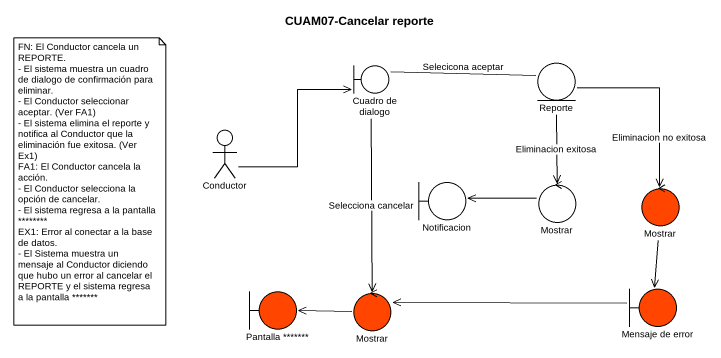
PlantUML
@startuml
title CUAM07-Cancelar reporte
boundary "Cuadro de dialogo" as Cuadro_de_dialogo
entity Reporte
actor Conductor
boundary Notificacion
control Mostrar
control "Mostrar" as Mostrar_2 #FF4500
boundary "Pantalla ~**~**~***" as Pantalla #FF4500
control "Mostrar" as Mostrar_3 #FF4500
boundary "Mensaje de error" as Mensaje_de_error #FF4500
Cuadro_de_dialogo -right- Reporte : Selecicona aceptar
Cuadro_de_dialogo --> Mostrar_3 : Selecciona cancelar
Reporte --> Mostrar : Eliminacion exitosa
Reporte --> Mostrar_2 : Eliminacion no exitosa
Conductor -right-> Cuadro_de_dialogo
Mostrar -left-> Notificacion
Mostrar_2 --> Mensaje_de_error
Mostrar_3 -left-> Pantalla
Mensaje_de_error -left-> Mostrar_3
note as N1
  FN: El Conductor cancela un REPORTE.
  - El sistema muestra un cuadro de dialogo de confirmación para eliminar.
  - El Conductor seleccionar aceptar. (Ver FA1)
  - El sistema elimina el reporte y notifica al Conductor que la eliminación fue exitosa. (Ver Ex1)
  FA1: El Conductor cancela la acción.
  - El Conductor selecciona la opción de cancelar.
  - El sistema regresa a la pantalla ~**~**~**~**
  EX1: Error al conectar a la base de datos.
  - El Sistema muestra un mensaje al Conductor diciendo que hubo un error al cancelar el REPORTE y el sistema regresa a la pantalla ~**~**~***
end note
@enduml
